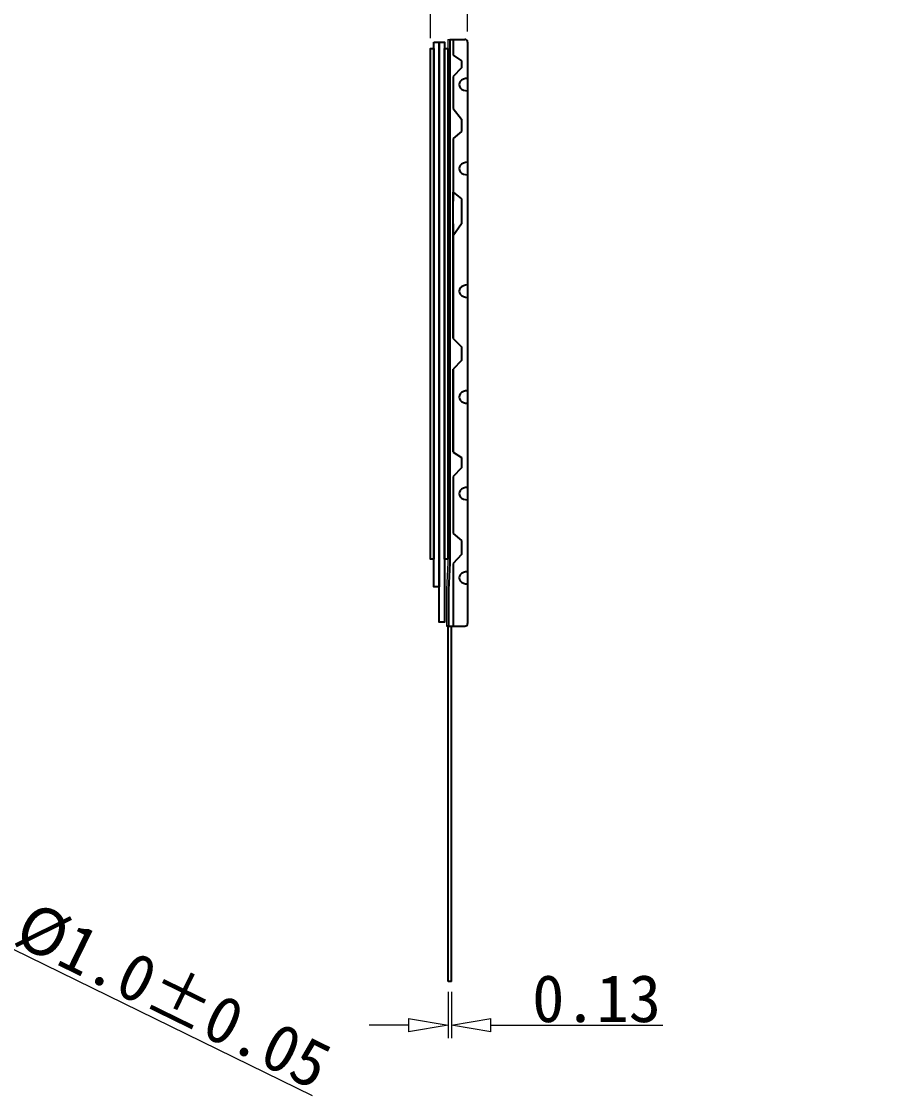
# Model space of a CAD drawing. Header units: millimetres. Extents: x 1414 to 1578, y 492 to 601.
# Drawn here: x 1479.05 to 1511.56, y 533.71 to 574.52 of the extents above; entities that cross this region are included whole.
import ezdxf

# ---------------------------------------------------------------- set-up
doc = ezdxf.new("R2010")
doc.units = ezdxf.units.MM
for name, color, linetype in [('AUDIT_I_181013161717-0', 7, 'Continuous'), ('FPC', 30, 'Continuous'), ('标注', 3, 'Continuous'), ('铁框', 232, 'Continuous')]:
    doc.layers.add(name, color=color, linetype=linetype)
doc.layers.add('T-SHADING黑白双面胶', color=5, linetype='Continuous', lineweight=18)
doc.styles.add('宋体', font='')
doc.styles.get('宋体').set_extended_font_data('SimSun')
doc.dimstyles.new('标准', dxfattribs={"dimtxt": 1.8, "dimasz": 1.5, "dimexe": 0.5, "dimexo": 0.4, "dimgap": 0.1, "dimtad": 1, "dimzin": 1, "dimdsep": 46, "dimtxsty": '宋体', "dimblk": 'CLOSEDBLANK', "dimcen": 0.09, "dimclrd": 96, "dimclre": 96, "dimclrt": 3, "dimadec": 0, "dimazin": 0, "dimtfac": 1, "dimtofl": 0, "dimtmove": 0, "dimatfit": 1, "dimldrblk": 'CLOSEDBLANK', "dimfxl": 1, "dimtolj": 1, "dimlwd": 0, "dimlwe": 0, "dimarcsym": 0})

# ---------------------------------------------------------------- blocks, each defined once
blk = doc.blocks.new('_ClosedBlank')
at = {"color": 0, "linetype": 'ByBlock', "lineweight": -2}
for p, q in [((-1, 0.167), (0, 0)), ((-1, 0.167), (-1, -0.167)), ((0, 0), (-1, -0.167))]:
    blk.add_line(p, q, dxfattribs=at)
blk = doc.blocks.new('*D30')
at = {"color": 96, "lineweight": 0, "transparency": 16777216}
for p, q in [((1495.265, 537.641), (1495.265, 535.881)), ((1495.395, 537.641), (1495.395, 535.881)), ((1493.765, 536.381), (1492.265, 536.381)), ((1496.895, 536.381), (1503.435, 536.381))]:
    blk.add_line(p, q, dxfattribs=at)
at = {"layer": 'Defpoints', "color": 0, "transparency": 16777216}
for p in [(1495.265, 538.041), (1495.395, 538.041), (1495.395, 536.381)]:
    blk.add_point(p, dxfattribs=at)
at = {"color": 96, "lineweight": 0, "transparency": 16777216, "xscale": 1.5, "yscale": 1.5, "zscale": 1.5}
blk.add_blockref('_ClosedBlank', (1495.265, 536.381), dxfattribs=at)
at = {"color": 96, "lineweight": 0, "transparency": 16777216, "xscale": 1.5, "yscale": 1.5, "zscale": 1.5, "rotation": 180}
blk.add_blockref('_ClosedBlank', (1495.395, 536.381), dxfattribs=at)
at = {"color": 3, "transparency": 16777216, "insert": (1500.915, 537.381), "char_height": 1.8, "attachment_point": 5, "style": '宋体'}
blk.add_mtext('\\A1;0.13', dxfattribs=at)
blk = doc.blocks.new('*D31')
at = {"color": 96, "lineweight": 0, "transparency": 16777216}
for p, q in [((1494.6, 573.891), (1494.6, 586.335)), ((1496.01, 574.141), (1496.01, 586.335)), ((1493.1, 585.835), (1491.6, 585.835)), ((1497.51, 585.835), (1511.56, 585.835))]:
    blk.add_line(p, q, dxfattribs=at)
at = {"layer": 'Defpoints', "color": 0, "transparency": 16777216}
for p in [(1496.01, 585.835), (1494.6, 573.491), (1496.01, 573.741)]:
    blk.add_point(p, dxfattribs=at)
at = {"color": 96, "lineweight": 0, "transparency": 16777216, "xscale": 1.5, "yscale": 1.5, "zscale": 1.5}
blk.add_blockref('_ClosedBlank', (1494.6, 585.835), dxfattribs=at)
at = {"color": 96, "lineweight": 0, "transparency": 16777216, "xscale": 1.5, "yscale": 1.5, "zscale": 1.5, "rotation": 180}
blk.add_blockref('_ClosedBlank', (1496.01, 585.835), dxfattribs=at)
at = {"color": 3, "transparency": 16777216, "insert": (1505.285, 586.9), "char_height": 1.8, "attachment_point": 5, "style": '宋体'}
blk.add_mtext('\\A1;1.41%%P0.15', dxfattribs=at)
blk = doc.blocks.new('*D35')
at = {"color": 96, "lineweight": 0, "transparency": 16777216}
for p, q in [((1473.235, 541.861), (1473.235, 542.041)), ((1473.145, 541.951), (1473.325, 541.951)), ((1475.032, 541.072), (1490.098, 533.706))]:
    blk.add_line(p, q, dxfattribs=at)
at = {"layer": 'Defpoints', "color": 0, "transparency": 16777216}
for p in [(1472.786, 542.17), (1473.685, 541.731)]:
    blk.add_point(p, dxfattribs=at)
at = {"color": 96, "lineweight": 0, "transparency": 16777216, "xscale": 1.5, "yscale": 1.5, "zscale": 1.5, "rotation": 153.9432161978116}
blk.add_blockref('_ClosedBlank', (1473.685, 541.731), dxfattribs=at)
at = {"color": 3, "transparency": 16777216, "insert": (1483.706, 538.016), "char_height": 1.8, "attachment_point": 5, "rotation": 333.9432, "style": '宋体'}
blk.add_mtext('\\A1;2-%%c1.0%%p0.05', dxfattribs=at)

msp = doc.modelspace()

# ---------------------------------------------------------------- linework, layer by layer
for p, q in [((1495.34, 573.841), (1495.46, 573.841)), ((1495.34, 573.841), (1495.34, 553.941)), ((1495.29, 552.941), (1495.29, 551.541)), ((1495.29, 551.541), (1495.46, 551.541))]:
    msp.add_line(p, q)
for points in [[(1494.73, 554.091), (1494.6, 554.091), (1494.6, 573.491), (1494.73, 573.491)], [(1494.73, 573.741), (1494.93, 573.741), (1494.93, 553.041), (1494.73, 553.041)], [(1494.93, 573.741), (1495.13, 573.741), (1495.13, 551.691), (1494.93, 551.691)], [(1495.13, 573.491), (1495.26, 573.491), (1495.26, 554.091), (1495.13, 554.091)]]:
    msp.add_lwpolyline(points, close=True)
for centre, ratio in [((1496.01, 572.122), 0.744389), ((1496.01, 568.931), 0.744389), ((1496.01, 564.274), 0.744389), ((1496.01, 560.25), 0.744389), ((1496.01, 556.579), 0.744389), ((1496.01, 553.38), 0.722823)]:
    msp.add_ellipse(centre, major_axis=(-0.32, 0), ratio=ratio, start_param=4.712389, end_param=7.853982)
at = {"layer": 'AUDIT_I_181013161717-0'}
msp.add_line((1495.34, 553.941), (1495.29, 552.941), dxfattribs=at)
at = {"layer": 'FPC', "linetype": 'Continuous'}
for p, q in [((1495.265, 538.041), (1495.265, 551.541)), ((1495.395, 538.041), (1495.395, 551.541)), ((1495.395, 538.041), (1495.265, 538.041))]:
    msp.add_line(p, q, dxfattribs=at)
at = {"layer": 'T-SHADING黑白双面胶', "color": 2, "ltscale": 0.2}
for p, q in [((1495.26, 573.841), (1495.26, 553.941)), ((1495.26, 573.841), (1495.34, 573.841)), ((1495.26, 553.945), (1495.21, 552.945)), ((1495.21, 552.941), (1495.21, 551.541))]:
    msp.add_line(p, q, dxfattribs=at)
at = {"layer": '标注'}
msp.add_line((1495.29, 551.541), (1495.21, 551.541), dxfattribs=at)
at = {"layer": '铁框'}
for p, q in [((1495.46, 573.841), (1495.91, 573.841)), ((1495.46, 573.841), (1495.46, 573.243)), ((1496.01, 573.741), (1496.01, 551.641)), ((1495.46, 573.243), (1495.778, 573.03)), ((1495.778, 572.753), (1495.46, 572.432)), ((1495.778, 573.03), (1495.778, 572.753)), ((1495.46, 572.432), (1495.46, 571.209)), ((1495.46, 571.209), (1495.778, 570.81)), ((1495.778, 570.81), (1495.778, 570.345)), ((1495.778, 570.345), (1495.46, 570.071)), ((1495.46, 570.071), (1495.46, 567.693)), ((1495.46, 562.473), (1495.46, 568.036)), ((1495.46, 568.036), (1495.778, 567.782)), ((1495.778, 567.782), (1495.778, 567.182)), ((1495.778, 567.348), (1495.778, 566.828)), ((1495.778, 566.828), (1495.46, 566.372)), ((1495.46, 566.827), (1495.46, 562.473)), ((1495.46, 566.372), (1495.46, 563.338)), ((1495.46, 562.473), (1495.778, 562.153)), ((1495.778, 562.153), (1495.778, 561.637)), ((1495.778, 561.637), (1495.46, 561.314)), ((1495.46, 558.159), (1495.46, 561.314)), ((1495.46, 561.314), (1495.46, 558.159)), ((1495.46, 558.159), (1495.778, 557.948)), ((1495.778, 557.948), (1495.778, 557.559)), ((1495.778, 557.559), (1495.46, 557.224)), ((1495.46, 557.224), (1495.46, 555.058)), ((1495.46, 555.058), (1495.778, 554.797)), ((1495.778, 554.797), (1495.778, 554.271)), ((1495.778, 554.271), (1495.46, 553.926)), ((1495.46, 553.926), (1495.46, 551.541)), ((1495.46, 551.541), (1495.91, 551.541))]:
    msp.add_line(p, q, dxfattribs=at)
for centre, start, end in [((1495.91, 573.741), 0, 90), ((1495.91, 551.641), 270, 0)]:
    msp.add_arc(centre, 0.1, start, end, dxfattribs=at)

# ---------------------------------------------------------------- dimensions: what is measured, and where the dimension line sits
dim = msp.add_linear_dim(base=(1496.01, 585.835), p1=(1494.6, 573.491), p2=(1496.01, 573.741), text='<>%%P0.15', dimstyle='标准')
dim.commit()
dim.dimension.update_dxf_attribs({"geometry": '*D31', "text_midpoint": (1505.285, 585.835), "dimtype": 160})
dim = msp.add_diameter_dim_2p(p1=(1472.786, 542.17), p2=(1473.685, 541.731), text='2-%%c1.0%%p0.05', dimstyle='标准')
dim.commit()
dim.dimension.update_dxf_attribs({"geometry": '*D35', "text_midpoint": (1483.239, 537.059), "dimtype": 163})
dim = msp.add_linear_dim(base=(1495.395, 536.381), p1=(1495.265, 538.041), p2=(1495.395, 538.041), dimstyle='标准')
dim.commit()
dim.dimension.update_dxf_attribs({"geometry": '*D30', "text_midpoint": (1500.915, 537.381)})

doc.saveas('drawing.dxf')
